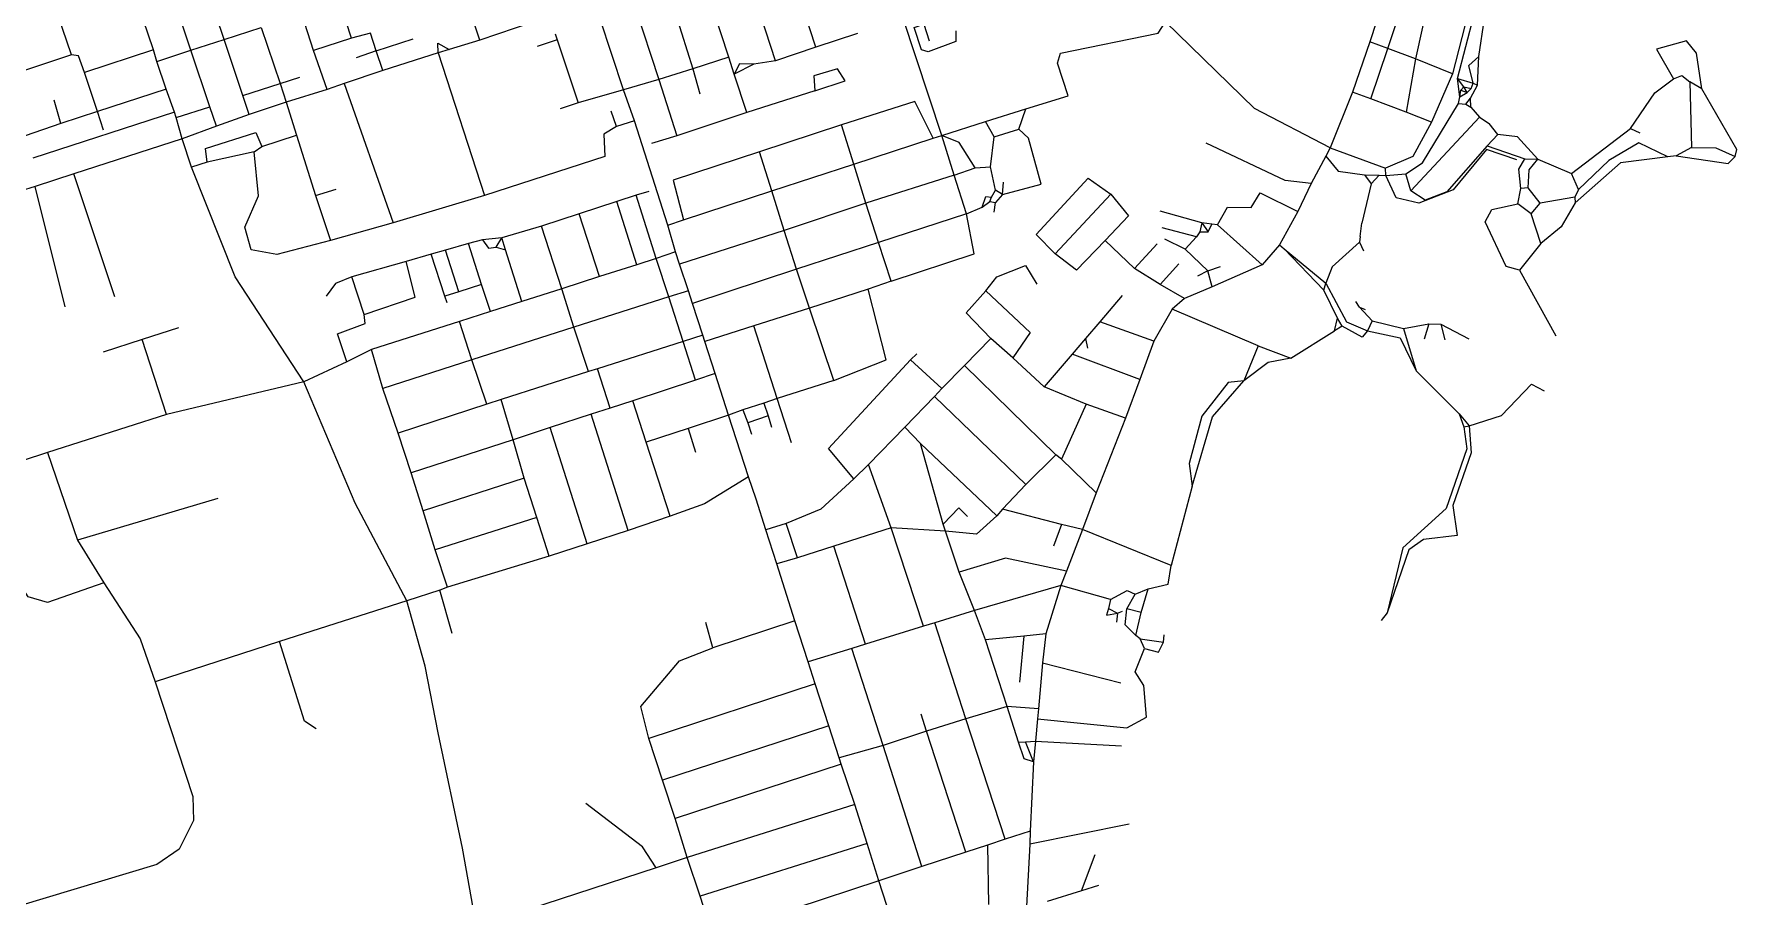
# Model space of a CAD drawing. Header units: metres. Extents: x 609554 to 651406, y 4826501 to 4857446.
# Drawn here: x 619480 to 623496, y 4829352 to 4831387 of the extents above; entities that cross this region are included whole.
import ezdxf

# ---------------------------------------------------------------- set-up
doc = ezdxf.new("R2010")
doc.units = ezdxf.units.M

msp = doc.modelspace()

# ---------------------------------------------------------------- linework, layer by layer
at = {"layer": 'ROADS'}
for points in [[(620228.9, 4831377.3), (620144.5, 4831635.6)], [(621323.7, 4831356.4), (621255.6, 4831565.7)], [(619928.7, 4831374.1), (619870.6, 4831546.8)], [(620531.2, 4831372.6), (620512.2, 4831429.3), (620476.1, 4831455.7), (620430.4, 4831439.9), (620397.5, 4831448.9), (620381.4, 4831479.1), (620387.2, 4831517.9), (620347.7, 4831548.7)], [(621228.2, 4831324), (621160.3, 4831534.5)], [(619761.4, 4831349.5), (619713.6, 4831491.6)], [(619850.2, 4831348.7), (619792.4, 4831521.3)], [(621118.4, 4831332.2), (621062.7, 4831503.3)], [(622675.9, 4831508.9), (622629.7, 4831369)], [(622672.4, 4831353), (622718.6, 4831492)], [(620897.8, 4831449.4), (620953.2, 4831279.8)], [(620979.9, 4831475.9), (621033.5, 4831304.6)], [(622769, 4831471.9), (622737.3, 4831328.8)], [(619568.5, 4831338), (619536.7, 4831429.8)], [(619928.7, 4831374.1), (620015.4, 4831402.7)], [(620015.4, 4831402.7), (620060.2, 4831270.3)], [(620139.4, 4831347.8), (620111.3, 4831433.5)], [(620656.1, 4831415), (620531.2, 4831372.6)], [(620870.3, 4831255.1), (620814.7, 4831422.4)], [(621620.5, 4831147.5), (621529.2, 4831423.5)], [(621654, 4831394.5), (621654.1, 4831369.3), (621588.2, 4831344.7), (621572.5, 4831349.7), (621555.6, 4831402.7), (621578.2, 4831410)], [(621578.2, 4831410), (621590.8, 4831370.9)], [(621893.5, 4831318.1), (621900.2, 4831342), (622130.6, 4831389.1), (622148.2, 4831415.5)], [(622207.3, 4831358.4), (622148.2, 4831415.5)], [(622862, 4831437.2), (622824.7, 4831293.4)], [(622836.9, 4831282.4), (622876.1, 4831433.4)], [(622887.2, 4831334.3), (622900.3, 4831423.5)], [(619850.2, 4831348.7), (619928.7, 4831374.1)], [(619972.5, 4831241.7), (619928.7, 4831374.1)], [(620228.9, 4831377.3), (620139.4, 4831347.8)], [(620273.4, 4831389.3), (620228.9, 4831377.3)], [(620287.1, 4831347.3), (620273.4, 4831389.3)], [(620287.1, 4831347.3), (620373.8, 4831375.6)], [(620433.4, 4831342.3), (620432.5, 4831365.7), (620459.2, 4831350.6)], [(620531.2, 4831372.6), (620459.2, 4831350.6)], [(620713.7, 4831373.3), (620666.8, 4831357.9)], [(620709, 4831387.3), (620713.7, 4831373.3)], [(620713.7, 4831373.3), (620763, 4831224.6)], [(621421.9, 4831388.6), (621323.7, 4831356.4)], [(622629.7, 4831369), (622589.4, 4831250.2)], [(622672.4, 4831353), (622629.7, 4831369)], [(623412.8, 4831258), (623400.1, 4831341.8), (623376.7, 4831370.9), (623306, 4831351.3), (623346.3, 4831281.7)], [(619568.5, 4831338), (619342, 4831262.8)], [(619599.3, 4831296.3), (619585.3, 4831335.8), (619568.5, 4831338)], [(619761.4, 4831349.5), (619599.3, 4831296.3)], [(619769.6, 4831322.6), (619761.4, 4831349.5)], [(619769.6, 4831322.6), (619850.2, 4831348.7)], [(619792, 4831257.3), (619769.6, 4831322.6)], [(619895, 4831215.7), (619850.2, 4831348.7)], [(620171, 4831256.4), (620139.4, 4831347.8)], [(620287.1, 4831347.3), (620239.4, 4831331.2)], [(620302.2, 4831301), (620287.1, 4831347.3)], [(620433.4, 4831342.3), (620302.2, 4831301)], [(620459.2, 4831350.6), (620433.4, 4831342.3)], [(620433.4, 4831342.3), (620542.1, 4831006.2)], [(621118.4, 4831332.2), (621033.5, 4831304.6)], [(621130.8, 4831292.2), (621118.4, 4831332.2)], [(621228.2, 4831324), (621177.6, 4831316.1)], [(621323.7, 4831356.4), (621228.2, 4831324)], [(622536.7, 4831118.8), (622357.8, 4831211.1), (622207.3, 4831358.4)], [(622632.4, 4831234), (622672.4, 4831353)], [(622737.3, 4831328.8), (622672.4, 4831353)], [(622737.3, 4831328.8), (622715.9, 4831202.6)], [(622824.7, 4831293.4), (622737.3, 4831328.8)], [(622873.3, 4831270.8), (622863.2, 4831313), (622887.2, 4831334.3)], [(622884, 4831266.8), (622887.2, 4831334.3)], [(619629.6, 4831204), (619599.3, 4831296.3)], [(620060.2, 4831270.3), (620107, 4831285.1)], [(620302.2, 4831301), (620211.5, 4831270.3)], [(621033.5, 4831304.6), (620953.2, 4831279.8)], [(621033.5, 4831304.6), (621050.2, 4831245.9)], [(621177.6, 4831316.1), (621144, 4831316.5), (621130.8, 4831292.2)], [(621177.6, 4831316.1), (621130.8, 4831292.2)], [(621160.6, 4831201.8), (621130.8, 4831292.2)], [(621321.3, 4831253.2), (621392.9, 4831276.4), (621374.7, 4831305.1), (621318.6, 4831288.5), (621321.3, 4831253.2)], [(621819.1, 4831210.6), (621918.9, 4831240.9), (621893.5, 4831318.1)], [(622824.7, 4831293.4), (622775.7, 4831178.8)], [(622836.9, 4831282.4), (622873.3, 4831270.8)], [(622842.3, 4831238.7), (622836.9, 4831282.4)], [(622852, 4831262.5), (622836.9, 4831282.4)], [(623244.3, 4831164.3), (623302.2, 4831248.7), (623346.3, 4831281.7)], [(623346.3, 4831281.7), (623365.4, 4831289), (623384.8, 4831274.4)], [(619792, 4831257.3), (619629.6, 4831204)], [(619811.1, 4831203), (619792, 4831257.3)], [(619972.5, 4831241.7), (620060.2, 4831270.3)], [(619987.2, 4831197), (619972.5, 4831241.7)], [(620060.2, 4831270.3), (620074.9, 4831226.7)], [(620171, 4831256.4), (620074.9, 4831226.7)], [(620211.5, 4831270.3), (620171, 4831256.4)], [(620211.5, 4831270.3), (620326.6, 4830941.5)], [(620870.3, 4831255.1), (620763, 4831224.6)], [(620953.2, 4831279.8), (620870.3, 4831255.1)], [(620896.4, 4831182), (620870.3, 4831255.1)], [(620953.2, 4831279.8), (620996.2, 4831146.9)], [(621321.3, 4831253.2), (621160.6, 4831201.8)], [(622589.4, 4831250.2), (622536.7, 4831118.8)], [(622632.4, 4831234), (622589.4, 4831250.2)], [(622842.3, 4831238.7), (622844.9, 4831254.8)], [(622842.3, 4831238.7), (622859.2, 4831249.2)], [(622844.9, 4831254.8), (622852, 4831262.5)], [(622844.9, 4831254.8), (622859.2, 4831249.2)], [(622859.2, 4831249.2), (622852, 4831262.5)], [(622852, 4831262.5), (622869.3, 4831258.4)], [(622859.2, 4831249.2), (622869.3, 4831258.4)], [(622867.3, 4831235.8), (622884, 4831266.8)], [(622869.3, 4831258.4), (622873.3, 4831270.8)], [(622873.3, 4831270.8), (622884, 4831266.8)], [(623412.8, 4831258), (623384.8, 4831274.4)], [(623384.8, 4831274.4), (623388.2, 4831119.3)], [(623491.2, 4831098.3), (623495.7, 4831115), (623412.8, 4831258)], [(619811.1, 4831203), (619477.2, 4831094.3)], [(619543.6, 4831176.2), (619527.6, 4831231.3)], [(619629.6, 4831204), (619543.6, 4831176.2)], [(619643.6, 4831160.3), (619629.6, 4831204)], [(619815.5, 4831189.8), (619811.1, 4831203)], [(619815.5, 4831189.8), (619895, 4831215.7)], [(619910.5, 4831169.6), (619895, 4831215.7)], [(620074.9, 4831226.7), (619987.2, 4831197)], [(620074.9, 4831226.7), (620099, 4831148.3)], [(620763, 4831224.6), (620720.6, 4831210.8)], [(620853.4, 4831168.6), (620841.3, 4831205.2)], [(621160.6, 4831201.8), (620996.2, 4831146.9)], [(621600.1, 4831141.4), (621557.3, 4831228.2), (621384.5, 4831172.5)], [(621723.5, 4831181.1), (621819.1, 4831210.6)], [(621802.6, 4831162.4), (621819.1, 4831210.6)], [(622715.9, 4831202.6), (622632.4, 4831234)], [(622715.2, 4831057.6), (622754.5, 4831083.3), (622839, 4831223.2)], [(622775.7, 4831178.8), (622715.9, 4831202.6)], [(622839, 4831223.2), (622842.3, 4831238.7)], [(622839, 4831223.2), (622856.5, 4831221.5)], [(622856.5, 4831221.5), (622867.3, 4831235.8)], [(622856.5, 4831221.5), (622868.5, 4831214.6)], [(622868.5, 4831214.6), (622867.3, 4831235.8)], [(622868.5, 4831214.6), (622888.4, 4831190.7)], [(619543.6, 4831176.2), (619459.3, 4831147.3)], [(619829.5, 4831139.9), (619815.5, 4831189.8)], [(619910.5, 4831169.6), (619829.5, 4831139.9)], [(619987.2, 4831197), (619910.5, 4831169.6)], [(620853.4, 4831168.6), (620824, 4831150.7), (620826.3, 4831098.5), (620542.1, 4831006.2)], [(620896.4, 4831182), (620853.4, 4831168.6)], [(620974.7, 4830936.5), (620896.4, 4831182)], [(621384.5, 4831172.5), (621190.5, 4831109)], [(621412.9, 4831079.8), (621384.5, 4831172.5)], [(621620.5, 4831147.5), (621723.5, 4831181.1)], [(621744.5, 4831144.4), (621723.5, 4831181.1)], [(621744.5, 4831144.4), (621802.6, 4831162.4)], [(621763.6, 4831008.6), (621855.2, 4831032.6), (621825.1, 4831141.1), (621802.6, 4831162.4)], [(622775.7, 4831178.8), (622731.4, 4831097.9), (622666.6, 4831070.9)], [(622726.4, 4831017.2), (622888.4, 4831190.7)], [(622888.4, 4831190.7), (622911, 4831175.9)], [(622931.6, 4831149.8), (622911, 4831175.9)], [(623105.5, 4831057.7), (623244.3, 4831164.3)], [(623244.3, 4831164.3), (623266.5, 4831153.7)], [(619829.5, 4831139.9), (619574.3, 4831057.3)], [(619851.7, 4831072.9), (619829.5, 4831139.9)], [(619888.6, 4831084.9), (619884.2, 4831116.9), (620003, 4831155), (620017.6, 4831121.9)], [(619999.3, 4831109.4), (620017.6, 4831121.9)], [(620017.6, 4831121.9), (620099, 4831148.3)], [(620099, 4831148.3), (620143.8, 4831006.2)], [(620996.2, 4831146.9), (620936.2, 4831128.8)], [(621412.9, 4831079.8), (621600.1, 4831141.4)], [(621600.1, 4831141.4), (621620.5, 4831147.5)], [(621649.6, 4831054.3), (621620.5, 4831147.5)], [(621699.7, 4831071.2), (621661.6, 4831131.3), (621620.5, 4831147.5)], [(621735.5, 4831073.6), (621744.5, 4831144.4)], [(622491.5, 4831034.7), (622430.3, 4831041.2), (622244.3, 4831129.6)], [(622906.6, 4831123.2), (622811.5, 4831014.6), (622760.6, 4830995.3), (622726.4, 4831017.2)], [(622931.6, 4831149.8), (622906.6, 4831123.2)], [(622906.6, 4831123.2), (622995.4, 4831092.7)], [(623026.1, 4831091.7), (622978.3, 4831144.5), (622931.6, 4831149.8)], [(623333, 4831097.4), (623264.7, 4831130.7), (623193.6, 4831088.7), (623122.3, 4831020.2)], [(619888.6, 4831084.9), (619851.7, 4831072.9)], [(619999.3, 4831109.4), (619888.6, 4831084.9)], [(620179.2, 4830899.8), (620052.5, 4830867), (619992.3, 4830878.2), (619977.3, 4830931.9), (620009.7, 4831005.8), (619999.3, 4831109.4)], [(621190.5, 4831109), (620987.2, 4831042.1), (621011.4, 4830948.9)], [(621219.7, 4831017), (621190.5, 4831109)], [(622525.9, 4831098.8), (622491.5, 4831034.7)], [(622536.7, 4831118.8), (622525.9, 4831098.8)], [(622525.9, 4831098.8), (622555, 4831063.5), (622617.1, 4831055.2)], [(622536.7, 4831118.8), (622666.6, 4831070.9)], [(622976.8, 4831090.1), (622905, 4831114.9), (622826.6, 4831019.9), (622745.3, 4830988.1), (622692.1, 4831000.4), (622667.4, 4831053.4)], [(622985.7, 4831022.9), (622981.7, 4831068.3), (622995.4, 4831092.7)], [(622995.4, 4831092.7), (623026.1, 4831091.7)], [(623003.4, 4831024.6), (623006.1, 4831066.7), (623026.1, 4831091.7)], [(623026.1, 4831091.7), (623105.5, 4831057.7)], [(623333, 4831097.4), (623220.8, 4831083.2), (623114.5, 4830988.6)], [(623352.7, 4831100.1), (623333, 4831097.4)], [(623388.2, 4831119.3), (623352.7, 4831100.1)], [(623352.7, 4831100.1), (623474.8, 4831081.9), (623491.2, 4831098.3)], [(623388.2, 4831119.3), (623445.8, 4831118.9), (623491.2, 4831098.3)], [(619574.3, 4831057.3), (619483.1, 4831027.6)], [(619670.6, 4830767.3), (619574.3, 4831057.3)], [(620115.9, 4830566.6), (619954, 4830814.2), (619851.7, 4831072.9)], [(621219.7, 4831017), (621412.9, 4831079.8)], [(621441.3, 4830988), (621412.9, 4831079.8)], [(621649.6, 4831054.3), (621441.3, 4830988)], [(621649.6, 4831054.3), (621699.7, 4831071.2)], [(621679.1, 4830963), (621649.6, 4831054.3)], [(621699.7, 4831071.2), (621735.5, 4831073.6)], [(621747.3, 4831018.8), (621735.5, 4831073.6)], [(621887.8, 4830868.9), (621843.1, 4830914.3), (621965.5, 4831047.3), (622019.4, 4831009.3)], [(622617.1, 4831055.2), (622651.7, 4831053.9)], [(622617.1, 4831055.2), (622632.8, 4831033.4)], [(622632.8, 4831033.4), (622651.7, 4831053.9)], [(622651.7, 4831053.9), (622667.4, 4831053.4)], [(622667.4, 4831053.4), (622666.6, 4831070.9)], [(622667.4, 4831053.4), (622715.2, 4831057.6)], [(622726.4, 4831017.2), (622715.2, 4831057.6)], [(623122.3, 4831020.2), (623105.5, 4831057.7)], [(619483.1, 4831027.6), (619412, 4831005.4)], [(619553.5, 4830743.8), (619483.1, 4831027.6)], [(620143.8, 4831006.2), (620192.3, 4831021.4)], [(620143.8, 4831006.2), (620179.2, 4830899.8)], [(620542.1, 4831006.2), (620326.6, 4830941.5)], [(620899.9, 4831006.6), (620854, 4830991.8)], [(620929.6, 4831015.9), (620899.9, 4831006.6)], [(620947.2, 4830858), (620899.9, 4831006.6)], [(621011.4, 4830948.9), (621219.7, 4831017)], [(621248.7, 4830924), (621219.7, 4831017)], [(621715.5, 4830978.9), (621724.7, 4831003.9), (621737.7, 4831001.9)], [(621733.9, 4830991.8), (621737.7, 4831001.9)], [(621737.7, 4831001.9), (621747.3, 4831018.8)], [(621763.6, 4831008.6), (621747, 4830989.3)], [(621763.6, 4831008.6), (621747.3, 4831018.8)], [(621763.6, 4831008.6), (621766.5, 4831038)], [(622019.4, 4831009.3), (621887.8, 4830868.9)], [(622019.4, 4831009.3), (622061, 4830958.4), (622005.5, 4830899.7)], [(622270.9, 4830937.1), (622294.2, 4830979), (622350.4, 4830978), (622371.5, 4831012.2), (622460.2, 4830968.4)], [(622491.5, 4831034.7), (622460.2, 4830968.4)], [(622632.8, 4831033.4), (622611.4, 4830941.1)], [(622978.9, 4830986.9), (622985.7, 4831022.9)], [(623003.4, 4831024.6), (622985.7, 4831022.9)], [(623032, 4830988.3), (623003.4, 4831024.6)], [(623113.2, 4831002.3), (623032, 4830988.3)], [(623122.3, 4831020.2), (623113.2, 4831002.3)], [(623113.2, 4831002.3), (623114.5, 4830988.6)], [(620765.8, 4830963.2), (620676.8, 4830933.7)], [(620854, 4830991.8), (620765.8, 4830963.2)], [(620813.1, 4830815.3), (620765.8, 4830963.2)], [(620901.3, 4830842.6), (620854, 4830991.8)], [(621441.3, 4830988), (621248.7, 4830924)], [(621471.5, 4830895.7), (621441.3, 4830988)], [(621679.1, 4830963), (621471.5, 4830895.7)], [(621501, 4830803.9), (621697.3, 4830868.3), (621679.1, 4830963)], [(621679.1, 4830963), (621715.5, 4830978.9)], [(621715.5, 4830978.9), (621733.9, 4830991.8)], [(621733.9, 4830991.8), (621747, 4830989.3)], [(621744.4, 4830967), (621747, 4830989.3)], [(622233.5, 4830941.8), (622135.5, 4830969.6)], [(622460.2, 4830968.4), (622416.7, 4830889.6)], [(622982.9, 4830829.8), (622951.3, 4830838.6), (622901.7, 4830944.3), (622918, 4830972.9), (622978.9, 4830986.9)], [(623010.1, 4830963.2), (622978.9, 4830986.9)], [(623010.1, 4830963.2), (623032, 4830988.3)], [(623033.1, 4830892.8), (623010.1, 4830963.2)], [(623114.5, 4830988.6), (623081.1, 4830932.5), (623033.1, 4830892.8)], [(620326.6, 4830941.5), (620179.2, 4830899.8)], [(620676.8, 4830933.7), (620583, 4830906)], [(620724.9, 4830785.7), (620676.8, 4830933.7)], [(620974.7, 4830936.5), (621011.4, 4830948.9)], [(620992.7, 4830873.4), (620974.7, 4830936.5)], [(621248.7, 4830924), (621002.1, 4830844.3)], [(621278, 4830832.5), (621248.7, 4830924)], [(622221.2, 4830908.4), (622140.4, 4830930.1)], [(622229, 4830920.3), (622221.2, 4830908.4)], [(622233.5, 4830941.8), (622229, 4830920.3)], [(622229, 4830920.3), (622248.9, 4830920.8)], [(622233.5, 4830941.8), (622248.9, 4830920.8)], [(622257.1, 4830938.9), (622233.5, 4830941.8)], [(622248.9, 4830920.8), (622257.1, 4830938.9)], [(622270.9, 4830937.1), (622257.1, 4830938.9)], [(622375.8, 4830842.9), (622270.9, 4830937.1)], [(622607.2, 4830909.5), (622611.4, 4830941.1)], [(620504.3, 4830893.2), (620450.1, 4830876.9)], [(620537.6, 4830901.9), (620504.3, 4830893.2)], [(620535.4, 4830796.6), (620504.3, 4830893.2)], [(620583, 4830906), (620537.6, 4830901.9)], [(620537.6, 4830901.9), (620551.7, 4830882.2), (620569.8, 4830884)], [(620569.8, 4830884), (620583, 4830906)], [(620569.8, 4830884), (620591.8, 4830878)], [(620591.8, 4830878), (620583, 4830906)], [(621471.5, 4830895.7), (621278, 4830832.5)], [(621501, 4830803.9), (621471.5, 4830895.7)], [(622005.5, 4830899.7), (621938.1, 4830829.9), (621887.8, 4830868.9)], [(622074.8, 4830834), (622005.5, 4830899.7)], [(622074.8, 4830834), (622128.8, 4830892.4)], [(622194.5, 4830879.3), (622146.6, 4830903.6)], [(622221.2, 4830908.4), (622194.5, 4830879.3)], [(622194.5, 4830879.3), (622248.2, 4830828.2)], [(622416.7, 4830889.6), (622375.8, 4830842.9)], [(622416.7, 4830889.6), (622428.1, 4830880.6)], [(622521.3, 4830783.1), (622428.1, 4830880.6)], [(622428.1, 4830880.6), (622526.2, 4830799.4)], [(622605.7, 4830896.3), (622541.4, 4830838), (622526.2, 4830799.4)], [(622607.2, 4830909.5), (622605.7, 4830896.3)], [(622605.7, 4830896.3), (622614.9, 4830875.4)], [(623033.1, 4830892.8), (622982.9, 4830829.8)], [(620357.9, 4830850.4), (620229.8, 4830814.3)], [(620258.7, 4830725.7), (620379, 4830766.3), (620357.9, 4830850.4)], [(620416.9, 4830867.5), (620357.9, 4830850.4)], [(620450.1, 4830876.9), (620416.9, 4830867.5)], [(620448.7, 4830768.8), (620416.9, 4830867.5)], [(620481.5, 4830779.3), (620450.1, 4830876.9)], [(620630.6, 4830755.8), (620591.8, 4830878)], [(620901.3, 4830842.6), (620813.1, 4830815.3)], [(620947.2, 4830858), (620901.3, 4830842.6)], [(620992.7, 4830873.4), (620947.2, 4830858)], [(620977.1, 4830767.2), (620947.2, 4830858)], [(621002.1, 4830844.3), (620992.7, 4830873.4)], [(621023.1, 4830781.6), (621002.1, 4830844.3)], [(621724.2, 4830781.6), (621750.1, 4830814.6), (621818.2, 4830841.2), (621844.5, 4830797.1)], [(622135.8, 4830796.4), (622179.6, 4830845.2)], [(622248.2, 4830828.2), (622278.2, 4830839)], [(622375.8, 4830842.9), (622257.9, 4830790.7)], [(620229.8, 4830814.3), (620190.9, 4830798.6), (620169.1, 4830768.5)], [(620258.7, 4830725.7), (620229.8, 4830814.3)], [(620813.1, 4830815.3), (620724.9, 4830785.7)], [(621278, 4830832.5), (621032.9, 4830751.1)], [(621308.6, 4830740.3), (621278, 4830832.5)], [(621501, 4830803.9), (621447.3, 4830785.1)], [(622135.8, 4830796.4), (622074.8, 4830834)], [(622248.2, 4830828.2), (622223.3, 4830816.1)], [(622257.9, 4830790.7), (622248.2, 4830828.2)], [(622521.3, 4830783.1), (622526.2, 4830799.4)], [(622526.2, 4830799.4), (622575.3, 4830708), (622624.3, 4830686.8)], [(622982.9, 4830829.8), (623068.4, 4830675.5)], [(620481.5, 4830779.3), (620448.7, 4830768.8)], [(620454, 4830752.7), (620448.7, 4830768.8)], [(620535.4, 4830796.6), (620481.5, 4830779.3)], [(620556.3, 4830732.4), (620535.4, 4830796.6)], [(620724.9, 4830785.7), (620630.6, 4830755.8)], [(620753.3, 4830695.5), (620724.9, 4830785.7)], [(620977.1, 4830767.2), (620753.3, 4830695.5)], [(621023.1, 4830781.6), (620977.1, 4830767.2)], [(621011, 4830662.1), (620977.1, 4830767.2)], [(621032.9, 4830751.1), (621023.1, 4830781.6)], [(621447.3, 4830785.1), (621308.6, 4830740.3)], [(621365.8, 4830569.5), (621489.8, 4830618.9), (621447.3, 4830785.1)], [(621736, 4830669.3), (621678, 4830729.3), (621724.2, 4830781.6)], [(621724.2, 4830781.6), (621828.8, 4830683), (621787.8, 4830623.2)], [(622045.9, 4830770.4), (621993.7, 4830708.5)], [(622193, 4830763.1), (622135.8, 4830796.4)], [(622193, 4830763.1), (622163.5, 4830738.1)], [(622257.9, 4830790.7), (622193, 4830763.1)], [(622554.1, 4830716.6), (622521.3, 4830783.1)], [(620217.6, 4830613.8), (620195.9, 4830680), (620260.9, 4830704.5), (620258.7, 4830725.7)], [(620556.3, 4830732.4), (620483.7, 4830709.1)], [(620630.6, 4830755.8), (620556.3, 4830732.4)], [(621056.9, 4830677.1), (621032.9, 4830751.1)], [(621308.6, 4830740.3), (621177.8, 4830698.6)], [(621365.8, 4830569.5), (621308.6, 4830740.3)], [(622163.5, 4830738.1), (622120.6, 4830662.3)], [(622366.4, 4830652), (622163.5, 4830738.1)], [(622605.8, 4830743.1), (622596.7, 4830756.4)], [(622605.8, 4830743.1), (622619, 4830737.5)], [(622635.8, 4830710.6), (622605.8, 4830743.1)], [(619821, 4830693.8), (619735.2, 4830666.6)], [(620483.7, 4830709.1), (620275.7, 4830642.9)], [(620512.5, 4830618.9), (620483.7, 4830709.1)], [(620753.3, 4830695.5), (620512.5, 4830618.9)], [(620787.3, 4830590.8), (620753.3, 4830695.5)], [(621177.8, 4830698.6), (621062.1, 4830661.6)], [(621232.6, 4830527.3), (621177.8, 4830698.6)], [(621993.7, 4830708.5), (621959.8, 4830669)], [(622120.6, 4830662.3), (621993.7, 4830708.5)], [(622443.8, 4830622.7), (622546.9, 4830687)], [(622546.9, 4830687), (622554.1, 4830716.6)], [(622564.9, 4830698.1), (622546.9, 4830687)], [(622564.9, 4830698.1), (622554.1, 4830716.6)], [(622624.3, 4830686.8), (622612.1, 4830671.8), (622564.9, 4830698.1)], [(622635.8, 4830710.6), (622624.3, 4830686.8)], [(622624.3, 4830686.8), (622701.9, 4830670.3), (622739.6, 4830592.7)], [(622635.8, 4830710.6), (622709.2, 4830692.3)], [(622709.2, 4830692.3), (622769.4, 4830703.8)], [(622709.2, 4830692.3), (622739.6, 4830592.7)], [(622769.4, 4830703.8), (622758, 4830667.2)], [(622769.4, 4830703.8), (622797.8, 4830702.7)], [(622797.8, 4830702.7), (622863.2, 4830668)], [(622797.8, 4830702.7), (622807, 4830666.1)], [(619735.2, 4830666.6), (619643.4, 4830636.7)], [(619792.4, 4830489.6), (619735.2, 4830666.6)], [(620275.7, 4830642.9), (620217.6, 4830613.8)], [(620302.9, 4830551.2), (620275.7, 4830642.9)], [(621011, 4830662.1), (620808.5, 4830597.2)], [(621056.9, 4830677.1), (621011, 4830662.1)], [(621040.1, 4830570.7), (621011, 4830662.1)], [(621062.1, 4830661.6), (621056.9, 4830677.1)], [(621086, 4830586.6), (621062.1, 4830661.6)], [(621736, 4830669.3), (621673.9, 4830605.2)], [(621787.8, 4830623.2), (621736, 4830669.3)], [(621959.8, 4830669), (621928.1, 4830632.1)], [(621959.8, 4830669), (621964.2, 4830646.1)], [(622120.6, 4830662.3), (622087.7, 4830571.9)], [(622366.4, 4830652), (622333.1, 4830568.9)], [(622366.4, 4830652), (622443.8, 4830622.7)], [(620217.6, 4830613.8), (620115.9, 4830566.6)], [(620512.5, 4830618.9), (620302.9, 4830551.2)], [(620547.5, 4830513.8), (620512.5, 4830618.9)], [(621413.6, 4830338.3), (621353.1, 4830409.5), (621547.2, 4830618.8)], [(621547.2, 4830618.8), (621561.4, 4830632.6)], [(621621, 4830550.8), (621547.2, 4830618.8)], [(621673.9, 4830605.2), (621621, 4830550.8)], [(621889.6, 4830394.6), (621673.9, 4830605.2)], [(621861.7, 4830554.6), (621787.8, 4830623.2)], [(621928.1, 4830632.1), (621861.7, 4830554.6)], [(622087.7, 4830571.9), (621928.1, 4830632.1)], [(622443.8, 4830622.7), (622390.6, 4830612.5), (622333.1, 4830568.9)], [(620115.9, 4830566.6), (619792.4, 4830489.6)], [(620359.2, 4830050.5), (620237.3, 4830280.6), (620115.9, 4830566.6)], [(620787.3, 4830590.8), (620581.5, 4830524.8)], [(620808.5, 4830597.2), (620787.3, 4830590.8)], [(620838.4, 4830504.7), (620808.5, 4830597.2)], [(621040.1, 4830570.7), (620892.1, 4830521.8)], [(621086, 4830586.6), (621040.1, 4830570.7)], [(621117.9, 4830488.2), (621086, 4830586.6)], [(621365.8, 4830569.5), (621232.6, 4830527.3)], [(622087.7, 4830571.9), (622053.5, 4830480.8)], [(622333.1, 4830568.9), (622296.3, 4830564.9), (622234.2, 4830485.6), (622204.1, 4830374), (622211, 4830321)], [(622211, 4830321), (622258.8, 4830483.9), (622333.1, 4830568.9)], [(622739.6, 4830592.7), (622840.9, 4830491.5)], [(622863.9, 4830463), (622940.4, 4830487.3), (623011, 4830561.2), (623041.1, 4830545.2)], [(620338.6, 4830445.9), (620302.9, 4830551.2)], [(620581.5, 4830524.8), (620547.5, 4830513.8)], [(620609.8, 4830430.3), (620581.5, 4830524.8)], [(620892.1, 4830521.8), (620838.4, 4830504.7)], [(620923.2, 4830424.6), (620892.1, 4830521.8)], [(621232.6, 4830527.3), (621201, 4830516.1)], [(621266.4, 4830422.6), (621232.6, 4830527.3)], [(621603.5, 4830532.5), (621533.4, 4830460)], [(621621, 4830550.8), (621603.5, 4830532.5)], [(621819.2, 4830324.6), (621603.5, 4830532.5)], [(621961.3, 4830514.3), (621861.7, 4830554.6)], [(619792.4, 4830489.6), (619512.1, 4830400.3)], [(620547.5, 4830513.8), (620338.6, 4830445.9)], [(620794, 4830490.1), (620697.2, 4830458.9)], [(620838.4, 4830504.7), (620794, 4830490.1)], [(620881.3, 4830216.3), (620794, 4830490.1)], [(621117.9, 4830488.2), (621022.2, 4830456.7)], [(621151.7, 4830500.3), (621117.9, 4830488.2)], [(621165, 4830342.6), (621117.9, 4830488.2)], [(621201, 4830516.1), (621151.7, 4830500.3)], [(621151.7, 4830500.3), (621162.9, 4830470.2)], [(621211, 4830486.8), (621162.9, 4830470.2)], [(621201, 4830516.1), (621211, 4830486.8)], [(621211, 4830486.8), (621219.4, 4830460.1)], [(621961.3, 4830514.3), (621902.6, 4830384.3)], [(622053.5, 4830480.8), (621961.3, 4830514.3)], [(622053.5, 4830480.8), (621984.9, 4830305.3)], [(622840.9, 4830491.5), (622863.9, 4830463)], [(622840.9, 4830491.5), (622851.6, 4830460.2)], [(620369.1, 4830352.1), (620338.6, 4830445.9)], [(620697.2, 4830458.9), (620609.8, 4830430.3)], [(620784.5, 4830184.3), (620697.2, 4830458.9)], [(621022.2, 4830456.7), (620923.2, 4830424.6)], [(621022.2, 4830456.7), (621040.1, 4830400.5)], [(621162.9, 4830470.2), (621171.6, 4830443.5)], [(621533.4, 4830460), (621448.1, 4830371.5)], [(621570.1, 4830421.3), (621533.4, 4830460)], [(622863.9, 4830463), (622869, 4830399.2), (622825.8, 4830275.1), (622836.3, 4830204.1), (622756.4, 4830195), (622721.7, 4830170.8), (622670.5, 4830021.6)], [(622851.6, 4830460.2), (622858.9, 4830408.4), (622809.8, 4830268), (622708.1, 4830175.2), (622670.5, 4830021.6)], [(622851.6, 4830460.2), (622863.9, 4830463)], [(619512.1, 4830400.3), (619334.2, 4830341.8)], [(619512.1, 4830400.3), (619582.2, 4830193.4)], [(620609.8, 4830430.3), (620369.1, 4830352.1)], [(620636.2, 4830339.4), (620609.8, 4830430.3)], [(620980, 4830250.2), (620923.2, 4830424.6)], [(621623.8, 4830231.3), (621570.1, 4830421.3)], [(621750.7, 4830250.8), (621570.1, 4830421.3)], [(621448.1, 4830371.5), (621413.6, 4830338.3)], [(621501.3, 4830222.5), (621448.1, 4830371.5)], [(621889.6, 4830394.6), (621819.2, 4830324.6)], [(621902.6, 4830384.3), (621889.6, 4830394.6)], [(621984.9, 4830305.3), (621902.6, 4830384.3)], [(620397.6, 4830262.7), (620369.1, 4830352.1)], [(620636.2, 4830339.4), (620397.6, 4830262.7)], [(620665.4, 4830246.8), (620636.2, 4830339.4)], [(621165, 4830342.6), (621060.7, 4830279), (620980, 4830250.2)], [(621183, 4830289.9), (621165, 4830342.6)], [(621413.6, 4830338.3), (621335.2, 4830266.4), (621254, 4830232.7)], [(621819.2, 4830324.6), (621763.7, 4830266.5)], [(622211, 4830321), (622161.7, 4830133.6)], [(619913.1, 4830291.8), (619582.2, 4830193.4)], [(621205.5, 4830217.4), (621183, 4830289.9)], [(621984.9, 4830305.3), (621952.2, 4830218.6)], [(620425.9, 4830170.6), (620397.6, 4830262.7)], [(620665.4, 4830246.8), (620425.9, 4830170.6)], [(620695.1, 4830155.2), (620665.4, 4830246.8)], [(620980, 4830250.2), (620881.3, 4830216.3)], [(621623.8, 4830231.3), (621660.9, 4830269.9), (621681.5, 4830249.2)], [(621750.7, 4830250.8), (621702.6, 4830207.6), (621629.1, 4830214.8)], [(621763.7, 4830266.5), (621750.7, 4830250.8)], [(621902.8, 4830230.1), (621763.7, 4830266.5)], [(620881.3, 4830216.3), (620784.5, 4830184.3)], [(621254, 4830232.7), (621205.5, 4830217.4)], [(621231.9, 4830137.3), (621205.5, 4830217.4)], [(621280.4, 4830151.4), (621254, 4830232.7)], [(621501.3, 4830222.5), (621366.1, 4830178.9)], [(621629.1, 4830214.8), (621501.3, 4830222.5)], [(621577.7, 4829990.3), (621501.3, 4830222.5)], [(621629.1, 4830214.8), (621623.8, 4830231.3)], [(621661.8, 4830118.1), (621629.1, 4830214.8)], [(621902.8, 4830230.1), (621884.1, 4830179)], [(621952.2, 4830218.6), (621902.8, 4830230.1)], [(621952.2, 4830218.6), (621914.6, 4830120.1)], [(622161.7, 4830133.6), (621952.2, 4830218.6)], [(619582.2, 4830193.4), (619644.3, 4830092.4)], [(620455.2, 4830082.4), (620425.9, 4830170.6)], [(620784.5, 4830184.3), (620695.1, 4830155.2)], [(621366.1, 4830178.9), (621280.4, 4830151.4)], [(621440.9, 4829947.8), (621366.1, 4830178.9)], [(620695.1, 4830155.2), (620455.2, 4830082.4)], [(621280.4, 4830151.4), (621231.9, 4830137.3)], [(621274.4, 4830002.9), (621231.9, 4830137.3)], [(621914.6, 4830120.1), (621770.5, 4830150.5), (621661.8, 4830118.1)], [(621697.4, 4830027.1), (621661.8, 4830118.1)], [(621914.6, 4830120.1), (621901.5, 4830086.3)], [(622107, 4830078.8), (622154.2, 4830089.4), (622161.7, 4830133.6)], [(619644.3, 4830092.4), (619512, 4830046.2), (619466, 4830059.5), (619445.7, 4830091.8)], [(619644.3, 4830092.4), (619730.4, 4829960.3), (619765.6, 4829859.5)], [(620455.2, 4830082.4), (620437.2, 4830075.6)], [(621901.5, 4830086.3), (621697.4, 4830027.1)], [(621901.5, 4830086.3), (621865.7, 4829972.3)], [(622018.4, 4830053.2), (621901.5, 4830086.3)], [(622076.6, 4830065.7), (622107, 4830078.8)], [(622090.4, 4830023), (622107, 4830078.8)], [(620359.2, 4830050.5), (620059.2, 4829954.1)], [(620437.2, 4830075.6), (620359.2, 4830050.5)], [(620402.4, 4829896.5), (620359.2, 4830050.5)], [(620466, 4829973.2), (620437.2, 4830075.6)], [(622018.4, 4830053.2), (622013.5, 4830032)], [(622018.4, 4830053.2), (622057.6, 4830074.4), (622076.6, 4830065.7)], [(622057, 4830031.3), (622076.6, 4830065.7)], [(621080.9, 4829939.4), (621064.4, 4829999.1)], [(621274.4, 4830002.9), (621080.9, 4829939.4)], [(621305.5, 4829906.2), (621274.4, 4830002.9)], [(621604.4, 4829998.6), (621577.7, 4829990.3)], [(621697.4, 4830027.1), (621604.4, 4829998.6)], [(621677.7, 4829771.9), (621604.4, 4829998.6)], [(621724, 4829958), (621697.4, 4830027.1)], [(622013.5, 4830032), (622009.2, 4830016.2), (622034.9, 4830021.2)], [(622013.5, 4830032), (622034.9, 4830021.2)], [(622034.9, 4830021.2), (622032.3, 4829999.6)], [(622034.9, 4830021.2), (622046.8, 4830026.1)], [(622078, 4829968.6), (622053.4, 4829993.7), (622057, 4830031.3)], [(622090.4, 4830023), (622057, 4830031.3)], [(622078, 4829968.6), (622090.4, 4830023)], [(622670.5, 4830021.6), (622656.7, 4830004.2)], [(621577.7, 4829990.3), (621440.9, 4829947.8)], [(621813.9, 4829967.2), (621724, 4829958)], [(621774.9, 4829801.3), (621724, 4829958)], [(621813.9, 4829967.2), (621804, 4829858.5)], [(621865.7, 4829972.3), (621813.9, 4829967.2)], [(621865.7, 4829972.3), (621858.5, 4829904)], [(622088.4, 4829960.4), (622078, 4829968.6)], [(622098.5, 4829937.7), (622088.4, 4829960.4)], [(622088.4, 4829960.4), (622143.5, 4829952.4)], [(622143.5, 4829952.4), (622144.8, 4829970.2)], [(620059.2, 4829954.1), (619765.6, 4829859.5)], [(620145.6, 4829748), (620117.6, 4829766.7), (620059.2, 4829954.1)], [(620930.2, 4829725.3), (620911, 4829801.3), (621002.3, 4829908.9), (621080.9, 4829939.4)], [(621408.4, 4829937.4), (621305.5, 4829906.2)], [(621440.9, 4829947.8), (621408.4, 4829937.4)], [(621482.7, 4829709.2), (621408.4, 4829937.4)], [(621846.2, 4829771.9), (622056.6, 4829750.6), (622103.7, 4829775.7), (622097.4, 4829850.8), (622076.4, 4829882.5), (622098.5, 4829937.7)], [(622098.5, 4829937.7), (622131.6, 4829929.1), (622143.5, 4829952.4)], [(620432.8, 4829738.8), (620402.4, 4829896.5)], [(621322.3, 4829854.5), (621305.5, 4829906.2)], [(621858.5, 4829904), (621848.6, 4829795.3)], [(621858.5, 4829904), (622043.2, 4829857.1)], [(619765.6, 4829859.5), (619854.6, 4829588.5), (619856.5, 4829531.8), (619822.3, 4829464.2), (619769.8, 4829428.2), (619377.8, 4829310.1)], [(621322.3, 4829854.5), (620930.2, 4829725.3)], [(621353.9, 4829755.7), (621322.3, 4829854.5)], [(621774.9, 4829801.3), (621677.7, 4829771.9)], [(621801.4, 4829716.5), (621774.9, 4829801.3)], [(621848.6, 4829795.3), (621774.9, 4829801.3)], [(621848.6, 4829795.3), (621846.2, 4829771.9)], [(621353.9, 4829755.7), (620961.9, 4829627.5)], [(621378.3, 4829679.6), (621353.9, 4829755.7)], [(621584.8, 4829742.5), (621571.7, 4829782.8)], [(621677.7, 4829771.9), (621584.8, 4829742.5)], [(621769.9, 4829488.4), (621677.7, 4829771.9)], [(621846.2, 4829771.9), (621841.4, 4829719.1)], [(620490.1, 4829466.6), (620432.8, 4829738.8)], [(620961.9, 4829627.5), (620930.2, 4829725.3)], [(621584.8, 4829742.5), (621482.7, 4829709.2)], [(621677.3, 4829457.2), (621584.8, 4829742.5)], [(621801.4, 4829716.5), (621817.9, 4829717.5)], [(621837, 4829670.6), (621814.9, 4829677.4), (621801.4, 4829716.5)], [(621817.9, 4829717.5), (621841.4, 4829719.1)], [(621837, 4829670.6), (621817.9, 4829717.5)], [(621841.4, 4829719.1), (621837, 4829670.6)], [(621841.4, 4829719.1), (622044.7, 4829707.9)], [(621482.7, 4829709.2), (621378.3, 4829679.6)], [(621383.3, 4829665), (621378.3, 4829679.6)], [(621573.5, 4829423.8), (621482.7, 4829709.2)], [(621383.3, 4829665), (620992.1, 4829537.2)], [(621415.9, 4829569.5), (621383.3, 4829665)], [(621837, 4829670.6), (621829.3, 4829506.8)], [(620992.1, 4829537.2), (620961.9, 4829627.5)], [(620946.9, 4829420.8), (620915.1, 4829469.7), (620781.3, 4829572.2)], [(621415.9, 4829569.5), (621020.5, 4829444.7)], [(621444.3, 4829477.5), (621415.9, 4829569.5)], [(621020.5, 4829444.7), (620992.1, 4829537.2)], [(622062.1, 4829523.4), (621828.1, 4829476.1)], [(621444.3, 4829477.5), (621050.6, 4829353.7)], [(621472.5, 4829390), (621444.3, 4829477.5)], [(621728.3, 4829473.6), (621677.3, 4829457.2)], [(621769.9, 4829488.4), (621728.3, 4829473.6)], [(621728.3, 4829473.6), (621730.4, 4829333.7)], [(621829.3, 4829506.8), (621769.9, 4829488.4)], [(621828.1, 4829476.1), (621820.4, 4829329)], [(621829.3, 4829506.8), (621828.1, 4829476.1)], [(620523.1, 4829282.2), (620490.1, 4829466.6)], [(621020.5, 4829444.7), (620946.9, 4829420.8)], [(621050.6, 4829353.7), (621020.5, 4829444.7)], [(621677.3, 4829457.2), (621573.5, 4829423.8)], [(621949.7, 4829366.6), (621982.5, 4829451.7)], [(620946.9, 4829420.8), (620571, 4829297.8)], [(621573.5, 4829423.8), (621472.5, 4829390)], [(621080.5, 4829260.7), (621050.6, 4829353.7)], [(621472.5, 4829390), (621080.5, 4829260.7)], [(621500.8, 4829302.5), (621472.5, 4829390)], [(621949.7, 4829366.6), (621869.4, 4829341.3)], [(621990.1, 4829378.9), (621949.7, 4829366.6)]]:
    msp.add_lwpolyline(points, dxfattribs=at)

doc.saveas('drawing.dxf')
